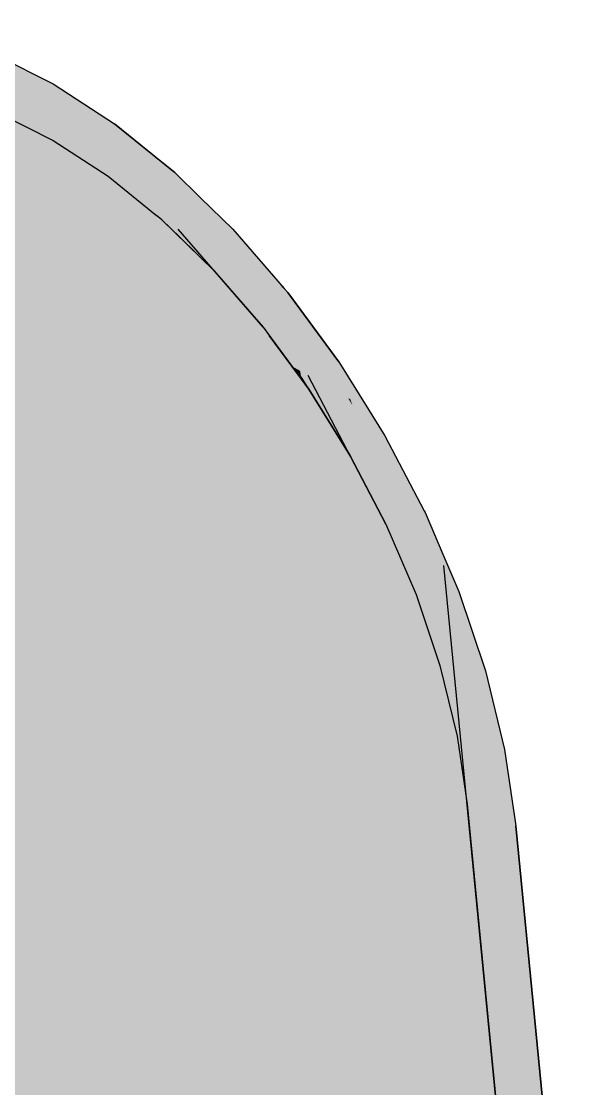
# Model space of a CAD drawing. Extents: x 0 to 2378, y 0 to 1682.
# Drawn here: x 1462.21 to 1486.58, y 1319.72 to 1365.85 of the extents above; entities that cross this region are included whole.
import ezdxf

# ---------------------------------------------------------------- set-up
doc = ezdxf.new("R2010")
doc.units = 0
doc.layers.add('SOMBRA', color=8, linetype='CONTINUOUS')
doc.layers.add('VISIBLE', color=7, linetype='CONTINUOUS')

msp = doc.modelspace()

# ---------------------------------------------------------------- linework, layer by layer
at = {"layer": 'SOMBRA', "color": 253}
for points in [[(1463.5865, 1360.7094), (1454.083, 1365.4777), (1453.4325, 1365.8533)], [(1463.5865, 1360.7094), (1453.4325, 1365.8533), (1457.2669, 1364.8358)], [(1459.7943, 1364.1651), (1458.3256, 1365.3879), (1463.5865, 1363.1588)], [(1458.3256, 1365.3879), (1460.9349, 1364.4857), (1463.5865, 1363.1588)], [(1465.9624, 1359.158), (1457.2669, 1364.8358), (1459.7547, 1364.1756)], [(1468.0605, 1357.4622), (1459.7547, 1364.1756), (1459.7943, 1364.1651)], [(1459.7943, 1364.1651), (1463.5865, 1363.1588), (1467.5417, 1359.6413)], [(1468.0605, 1357.4622), (1459.7943, 1364.1651), (1467.5417, 1359.6413)], [(1463.5865, 1363.1588), (1466.2382, 1361.4238), (1468.8474, 1359.3131)], [(1467.5417, 1359.6413), (1463.5865, 1363.1588), (1468.8474, 1359.3131)], [(1468.0605, 1357.4622), (1467.5417, 1359.6413), (1473.4529, 1354.3842)], [(1467.5417, 1359.6413), (1468.8474, 1359.3131), (1469.7603, 1358.3459)], [(1473.4529, 1354.3842), (1467.5417, 1359.6413), (1469.7603, 1358.3459)], [(1469.7603, 1358.3459), (1468.8474, 1359.3131), (1469.9633, 1358.2273)], [(1473.5531, 1354.327), (1469.7603, 1358.3459), (1469.9633, 1358.2273)], [(1473.4529, 1354.3842), (1469.7603, 1358.3459), (1473.5531, 1354.327)], [(1473.5531, 1354.327), (1469.9633, 1358.2273), (1471.3647, 1356.8637)], [(1468.2959, 1357.2719), (1468.0605, 1357.4622), (1468.1569, 1357.4071)], [(1468.9978, 1356.8666), (1468.2959, 1357.2719), (1468.1569, 1357.4071)], [(1468.9978, 1356.8666), (1468.1569, 1357.4071), (1468.8938, 1356.9865)], [(1450.4785, 1340.9709), (1471.3647, 1356.8637), (1446.616, 1342.575)], [(1473.5827, 1354.3101), (1471.3647, 1356.8637), (1450.4785, 1340.9709)], [(1470.5445, 1355.0837), (1468.2959, 1357.2719), (1468.9978, 1356.8666)], [(1469.9693, 1356.3057), (1468.9978, 1356.8666), (1468.8938, 1356.9865)], [(1469.9693, 1356.3057), (1468.8938, 1356.9865), (1469.8845, 1356.421)], [(1472.6728, 1352.6301), (1468.9978, 1356.8666), (1469.9693, 1356.3057)], [(1473.5531, 1354.327), (1471.3647, 1356.8637), (1473.5827, 1354.3101)], [(1469.9693, 1356.3057), (1469.8845, 1356.421), (1473.4529, 1354.3842)], [(1472.9352, 1352.2735), (1469.9693, 1356.3057), (1473.7406, 1354.1284)], [(1469.9693, 1356.3057), (1473.4529, 1354.3842), (1473.7406, 1354.1284)], [(1473.7406, 1354.1284), (1450.4785, 1340.9709), (1448.9918, 1339.8397)], [(1473.7406, 1354.1284), (1448.9918, 1339.8397), (1449.3062, 1339.4128)], [(1473.7406, 1354.1284), (1449.3062, 1339.4128), (1470.529, 1351.6658)], [(1473.7406, 1354.1284), (1473.5827, 1354.3101), (1450.4785, 1340.9709)], [(1474.0549, 1353.7015), (1473.7406, 1354.1284), (1470.529, 1351.6658)], [(1473.9115, 1350.9461), (1472.9352, 1352.2735), (1473.7406, 1354.1284)], [(1473.4529, 1354.3842), (1473.5531, 1354.327), (1473.7406, 1354.1284)], [(1473.5531, 1354.327), (1473.5827, 1354.3101), (1473.7406, 1354.1284)], [(1473.9115, 1350.9461), (1473.7406, 1354.1284), (1474.2705, 1350.7436)], [(1474.2705, 1350.7436), (1473.7406, 1354.1284), (1474.2714, 1350.7431)], [(1474.2714, 1350.7431), (1473.7406, 1354.1284), (1476.3458, 1349.5728)], [(1476.3458, 1349.5728), (1473.7406, 1354.1284), (1477.1284, 1349.1313)], [(1477.1284, 1349.1313), (1473.7406, 1354.1284), (1475.9468, 1351.1318)], [(1475.9468, 1351.1318), (1474.0549, 1353.7015), (1470.529, 1351.6658)], [(1449.3062, 1339.4128), (1451.198, 1336.8432), (1470.529, 1351.6658)], [(1475.9468, 1351.1318), (1470.529, 1351.6658), (1451.198, 1336.8432)], [(1461.261, 1339.8557), (1475.9468, 1351.1318), (1451.198, 1336.8432)], [(1477.2287, 1349.0747), (1475.9468, 1351.1318), (1461.261, 1339.8557)], [(1473.9115, 1350.9461), (1474.3111, 1350.4843), (1474.3273, 1350.3807)], [(1473.9115, 1350.9461), (1474.0836, 1350.849), (1474.3111, 1350.4843)], [(1474.0836, 1350.849), (1474.2705, 1350.7436), (1474.3111, 1350.4843)], [(1477.1284, 1349.1313), (1475.9468, 1351.1318), (1477.2287, 1349.0747)], [(1474.3111, 1350.4843), (1474.2705, 1350.7436), (1474.2714, 1350.7431)], [(1474.3111, 1350.4843), (1474.2714, 1350.7431), (1474.3122, 1350.4825)], [(1476.4205, 1347.1024), (1474.3122, 1350.4825), (1474.2714, 1350.7431)], [(1476.4205, 1347.1024), (1474.2714, 1350.7431), (1474.624, 1350.5442)], [(1474.3273, 1350.3807), (1474.3111, 1350.4843), (1474.3122, 1350.4825)], [(1474.3273, 1350.3807), (1474.3122, 1350.4825), (1474.3284, 1350.3793)], [(1474.6457, 1349.9479), (1474.3284, 1350.3793), (1474.3122, 1350.4825)], [(1477.9761, 1344.1222), (1474.624, 1350.5442), (1475.4122, 1350.0995)], [(1479.2843, 1341.0726), (1475.4122, 1350.0995), (1476.3458, 1349.5728)], [(1479.2843, 1341.0726), (1476.3458, 1349.5728), (1476.5401, 1349.233)], [(1476.5401, 1349.233), (1476.3458, 1349.5728), (1476.4446, 1349.5171)], [(1478.3461, 1346.0751), (1476.5401, 1349.233), (1476.4446, 1349.5171)], [(1478.3461, 1346.0751), (1476.4446, 1349.5171), (1477.1284, 1349.1313)], [(1477.8618, 1348.0588), (1477.2287, 1349.0747), (1461.261, 1339.8557)], [(1480.3167, 1338.0026), (1476.5401, 1349.233), (1478.3461, 1346.0751)], [(1478.3461, 1346.0751), (1477.1284, 1349.1313), (1477.8654, 1348.0443)], [(1477.8654, 1348.0443), (1477.1284, 1349.1313), (1477.2287, 1349.0747)], [(1477.8654, 1348.0443), (1477.2287, 1349.0747), (1477.8618, 1348.0588)], [(1477.9337, 1347.9434), (1454.0088, 1334.2873), (1453.185, 1333.6547)], [(1455.3943, 1330.6912), (1477.9337, 1347.9434), (1453.185, 1333.6547)], [(1477.9337, 1347.9434), (1477.8618, 1348.0588), (1454.0088, 1334.2873)], [(1477.8618, 1348.0588), (1461.261, 1339.8557), (1454.0088, 1334.2873)], [(1479.6377, 1344.6881), (1477.9337, 1347.9434), (1455.3943, 1330.6912)], [(1477.8654, 1348.0443), (1477.8618, 1348.0588), (1477.9337, 1347.9434)], [(1479.8088, 1343.5174), (1478.3461, 1346.0751), (1477.8654, 1348.0443)], [(1479.8088, 1343.5174), (1477.8654, 1348.0443), (1477.9337, 1347.9434)], [(1479.8088, 1343.5174), (1477.9337, 1347.9434), (1479.7086, 1344.2026)], [(1479.7086, 1344.2026), (1477.9337, 1347.9434), (1479.6377, 1344.6881)], [(1481.0591, 1334.9611), (1478.3461, 1346.0751), (1479.8088, 1343.5174)], [(1479.6732, 1344.6203), (1455.3943, 1330.6912), (1454.9245, 1330.3316)], [(1479.6732, 1344.6203), (1479.6377, 1344.6881), (1455.3943, 1330.6912)], [(1480.4594, 1342.6204), (1479.7086, 1344.2026), (1479.6377, 1344.6881)], [(1480.4594, 1342.6204), (1479.6377, 1344.6881), (1479.6732, 1344.6203)], [(1480.4594, 1342.6204), (1479.6732, 1344.6203), (1480.4395, 1342.8248)], [(1480.4875, 1342.3305), (1479.8088, 1343.5174), (1479.7086, 1344.2026)], [(1480.4875, 1342.3305), (1479.7086, 1344.2026), (1480.4594, 1342.6204)], [(1481.4905, 1332.0095), (1479.8088, 1343.5174), (1480.4875, 1342.3305)], [(1480.4594, 1342.6204), (1480.4395, 1342.8248), (1481.1298, 1341.2073)], [(1480.4875, 1342.3305), (1480.4594, 1342.6204), (1481.1298, 1341.2073)], [(1484.4759, 1301.287), (1480.4875, 1342.3305), (1481.1298, 1341.2073)], [(1484.4759, 1301.287), (1481.1298, 1341.2073), (1485.5736, 1300.8437)], [(1485.5736, 1300.8437), (1481.1298, 1341.2073), (1483.1097, 1334.3814)], [(1481.1298, 1341.2073), (1482.2824, 1337.774), (1483.1097, 1334.3814)], [(1456.2999, 1320.7153), (1455.5679, 1323.7139), (1480.3167, 1338.0026)], [(1456.3104, 1320.6725), (1456.2999, 1320.7153), (1480.3167, 1338.0026)], [(1456.3104, 1320.6725), (1480.3167, 1338.0026), (1481.0591, 1334.9611)], [(1456.7357, 1317.7624), (1456.3104, 1320.6725), (1481.0591, 1334.9611)], [(1456.7417, 1317.7208), (1456.7357, 1317.7624), (1481.0591, 1334.9611)], [(1456.7417, 1317.7208), (1481.0591, 1334.9611), (1481.4905, 1332.0095)], [(1485.5736, 1300.8437), (1483.1097, 1334.3814), (1486.4557, 1300.4875)], [(1486.4557, 1300.4875), (1483.1097, 1334.3814), (1483.5977, 1331.0787)], [(1478.8823, 1311.181), (1456.7417, 1317.7208), (1481.4905, 1332.0095)], [(1478.8823, 1311.181), (1481.4905, 1332.0095), (1483.2684, 1313.7133)], [(1486.4557, 1300.4875), (1483.5977, 1331.0787), (1486.575, 1300.4394)]]:
    msp.add_solid(points, dxfattribs=at)
at = {"layer": 'SOMBRA', "color": 254}
for points in [[(1463.5865, 1363.1588), (1460.9349, 1364.4857), (1438.8378, 1348.8702)], [(1463.5865, 1363.1588), (1438.8378, 1348.8702), (1441.4894, 1347.1351)], [(1466.2382, 1361.4238), (1463.5865, 1363.1588), (1441.4894, 1347.1351)], [(1466.2382, 1361.4238), (1441.4894, 1347.1351), (1443.2358, 1345.7224)], [(1466.2382, 1361.4238), (1443.2358, 1345.7224), (1451.4202, 1350.4477)], [(1467.9845, 1360.0111), (1466.2382, 1361.4238), (1451.4202, 1350.4477)], [(1468.8474, 1359.3131), (1467.9845, 1360.0111), (1451.4202, 1350.4477)], [(1458.9927, 1351.8935), (1468.8474, 1359.3131), (1444.0987, 1345.0245)], [(1468.8474, 1359.3131), (1451.4202, 1350.4477), (1444.0987, 1345.0245)], [(1469.9633, 1358.2273), (1468.8474, 1359.3131), (1458.9927, 1351.8935)], [(1471.3647, 1356.8637), (1469.9633, 1358.2273), (1458.9927, 1351.8935)], [(1471.3647, 1356.8637), (1458.9927, 1351.8935), (1446.616, 1342.575)]]:
    msp.add_solid(points, dxfattribs=at)
at = {"layer": 'SOMBRA', "color": 252}
for points in [[(1438.8378, 1346.4207), (1461.2106, 1361.9014), (1463.5865, 1360.7094)], [(1441.1802, 1344.8912), (1438.8378, 1346.4207), (1463.5865, 1360.7094)], [(1441.2137, 1344.8693), (1441.1802, 1344.8912), (1463.5865, 1360.7094)], [(1441.2137, 1344.8693), (1463.5865, 1360.7094), (1465.9624, 1359.158)], [(1445.4906, 1344.4315), (1441.2137, 1344.8693), (1465.9624, 1359.158)], [(1445.4906, 1344.4315), (1465.9624, 1359.158), (1468.0605, 1357.4622)], [(1443.5471, 1342.9832), (1468.0605, 1357.4622), (1468.2959, 1357.2719)], [(1443.5471, 1342.9832), (1445.4906, 1344.4315), (1468.0605, 1357.4622)], [(1460.4796, 1351.5668), (1443.5471, 1342.9832), (1468.2959, 1357.2719)], [(1460.4796, 1351.5668), (1468.2959, 1357.2719), (1469.0649, 1356.5235)], [(1445.7957, 1340.795), (1469.0649, 1356.5235), (1470.5445, 1355.0837)], [(1445.7957, 1340.795), (1460.4796, 1351.5668), (1469.0649, 1356.5235)], [(1447.8941, 1338.376), (1445.7957, 1340.795), (1470.5445, 1355.0837)], [(1447.9241, 1338.3414), (1447.8941, 1338.376), (1470.5445, 1355.0837)], [(1447.9241, 1338.3414), (1470.5445, 1355.0837), (1472.6728, 1352.6301)], [(1458.1513, 1341.847), (1447.9241, 1338.3414), (1472.6728, 1352.6301)], [(1458.1513, 1341.847), (1472.6728, 1352.6301), (1473.9115, 1350.9461)], [(1449.8969, 1335.6592), (1473.9115, 1350.9461), (1474.6457, 1349.9479)], [(1449.8969, 1335.6592), (1458.1513, 1341.847), (1473.9115, 1350.9461)], [(1451.6468, 1332.8538), (1449.8969, 1335.6592), (1474.6457, 1349.9479)], [(1451.6718, 1332.8138), (1451.6468, 1332.8538), (1474.6457, 1349.9479)], [(1451.6718, 1332.8138), (1474.6457, 1349.9479), (1476.4205, 1347.1024)], [(1453.2055, 1329.8755), (1451.6718, 1332.8138), (1476.4205, 1347.1024)], [(1453.2274, 1329.8335), (1453.2055, 1329.8755), (1476.4205, 1347.1024)], [(1453.2274, 1329.8335), (1476.4205, 1347.1024), (1477.9761, 1344.1222)], [(1467.42, 1335.308), (1479.6732, 1344.6203), (1454.9245, 1330.3316)], [(1480.4395, 1342.8248), (1479.6732, 1344.6203), (1467.42, 1335.308)], [(1454.5171, 1326.8269), (1453.2274, 1329.8335), (1477.9761, 1344.1222)], [(1454.5356, 1326.7839), (1454.5171, 1326.8269), (1477.9761, 1344.1222)], [(1454.5356, 1326.7839), (1477.9761, 1344.1222), (1479.2843, 1341.0726)], [(1481.1298, 1341.2073), (1480.4395, 1342.8248), (1467.42, 1335.308)], [(1481.1298, 1341.2073), (1467.42, 1335.308), (1456.3811, 1326.9187)], [(1481.1298, 1341.2073), (1456.3811, 1326.9187), (1457.5337, 1323.4853)], [(1482.2824, 1337.774), (1481.1298, 1341.2073), (1457.5337, 1323.4853)], [(1455.5534, 1323.7571), (1454.5356, 1326.7839), (1479.2843, 1341.0726)], [(1455.5679, 1323.7139), (1455.5534, 1323.7571), (1479.2843, 1341.0726)], [(1455.5679, 1323.7139), (1479.2843, 1341.0726), (1480.3167, 1338.0026)], [(1482.2824, 1337.774), (1457.5337, 1323.4853), (1458.361, 1320.0927)], [(1483.1097, 1334.3814), (1482.2824, 1337.774), (1458.361, 1320.0927)], [(1467.42, 1335.308), (1454.9245, 1330.3316), (1455.6908, 1328.5361)], [(1467.42, 1335.308), (1455.6908, 1328.5361), (1456.3811, 1326.9187)], [(1483.1097, 1334.3814), (1458.361, 1320.0927), (1458.8489, 1316.79)], [(1483.5977, 1331.0787), (1483.1097, 1334.3814), (1458.8489, 1316.79)], [(1483.5977, 1331.0787), (1458.8489, 1316.79), (1460.5494, 1299.2908)], [(1483.5977, 1331.0787), (1460.5494, 1299.2908), (1481.1622, 1311.1916)], [(1485.2981, 1313.5795), (1483.5977, 1331.0787), (1481.1622, 1311.1916)]]:
    msp.add_solid(points, dxfattribs=at)
at = {"layer": 'VISIBLE'}
for p, q in [((1460.9349, 1364.4857), (1463.5865, 1363.1588)), ((1463.5865, 1363.1588), (1466.2382, 1361.4238)), ((1461.2106, 1361.9014), (1463.5865, 1360.7094)), ((1466.2382, 1361.4238), (1468.8474, 1359.3131)), ((1467.9845, 1360.0111), (1466.2382, 1361.4238)), ((1463.5865, 1360.7094), (1465.9624, 1359.158)), ((1468.8474, 1359.3131), (1467.9845, 1360.0111)), ((1465.9624, 1359.158), (1468.0605, 1357.4622)), ((1468.8474, 1359.3131), (1469.9633, 1358.2273)), ((1469.9633, 1358.2273), (1471.3647, 1356.8637)), ((1468.2959, 1357.2719), (1468.0605, 1357.4622)), ((1470.5445, 1355.0837), (1468.2959, 1357.2719)), ((1468.2959, 1357.2719), (1469.0649, 1356.5235)), ((1472.6728, 1352.6301), (1468.9978, 1356.8666)), ((1471.3647, 1356.8637), (1473.5827, 1354.3101)), ((1469.0649, 1356.5235), (1470.5445, 1355.0837)), ((1470.5445, 1355.0837), (1472.6728, 1352.6301)), ((1473.5827, 1354.3101), (1473.7406, 1354.1284)), ((1473.7406, 1354.1284), (1475.9468, 1351.1318)), ((1474.0549, 1353.7015), (1473.7406, 1354.1284)), ((1475.9468, 1351.1318), (1474.0549, 1353.7015)), ((1472.6728, 1352.6301), (1473.9115, 1350.9461)), ((1473.9115, 1350.9461), (1472.9352, 1352.2735)), ((1474.3273, 1350.3807), (1473.9115, 1350.9461)), ((1473.9115, 1350.9461), (1474.6457, 1349.9479)), ((1475.9468, 1351.1318), (1477.2287, 1349.0747)), ((1476.4205, 1347.1024), (1474.3122, 1350.4825)), ((1477.9761, 1344.1222), (1474.624, 1350.5442)), ((1474.3284, 1350.3793), (1474.3273, 1350.3807)), ((1474.6457, 1349.9479), (1474.3284, 1350.3793)), ((1474.6457, 1349.9479), (1476.4205, 1347.1024)), ((1477.2287, 1349.0747), (1477.8618, 1348.0588)), ((1477.8618, 1348.0588), (1477.9337, 1347.9434)), ((1477.9337, 1347.9434), (1479.6377, 1344.6881)), ((1476.4205, 1347.1024), (1477.9761, 1344.1222)), ((1479.6377, 1344.6881), (1479.6732, 1344.6203)), ((1479.6732, 1344.6203), (1480.4395, 1342.8248)), ((1477.9761, 1344.1222), (1479.2843, 1341.0726)), ((1480.4395, 1342.8248), (1481.1298, 1341.2073)), ((1484.4759, 1301.287), (1480.4875, 1342.3305)), ((1481.1298, 1341.2073), (1482.2824, 1337.774)), ((1479.2843, 1341.0726), (1480.3167, 1338.0026)), ((1480.3167, 1338.0026), (1481.0591, 1334.9611)), ((1482.2824, 1337.774), (1483.1097, 1334.3814)), ((1481.0591, 1334.9611), (1481.4905, 1332.0095)), ((1483.1097, 1334.3814), (1483.5977, 1331.0787)), ((1481.4905, 1332.0095), (1483.2684, 1313.7133)), ((1483.5977, 1331.0787), (1486.575, 1300.4394)), ((1485.2981, 1313.5795), (1483.5977, 1331.0787))]:
    msp.add_line(p, q, dxfattribs=at)

doc.saveas('drawing.dxf')
